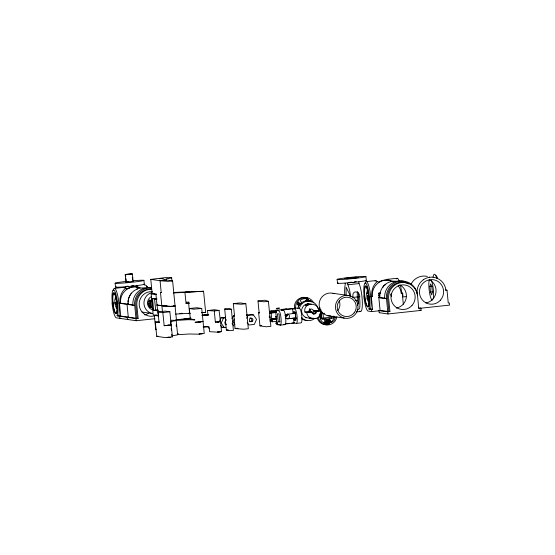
<?xml version="1.0" encoding="UTF-8"?>
<svg xmlns="http://www.w3.org/2000/svg" width="555" height="555" viewBox="0 0 555 555"><rect width="100%" height="100%" fill="white"/><g stroke="black" fill="none" stroke-linecap="round" stroke-linejoin="round"><path stroke-width="0.83" d="M127.914 319.409L127.435 319.465L127.227 317.287L128.288 317.169L127.033 304.355L128.108 304.237L128.149 300.845A14.936 14.638 -81.7 0 1 130.848 293.97L131.59 293.04M287.164 315.691L286.463 315.802L285.589 317.939M304.952 312.07A9.012 0.43 -5.7 0 1 308.663 311.515L309.003 311.466C308.531 308.545 313.291 308.067 313.471 310.987L317.481 311.015L315.864 311.334L315.15 313.318L313.367 313.929M269.834 317.849L269.779 316.19L269.224 316.253M270.195 319.416L276.785 318.841M276.765 318.487L270.271 319.257L270.236 319.999L276.751 319.174M271.756 319.382L271.742 319.791M320.714 310.835L318.854 310.571C318.181 301.525 302.877 302.385 304.875 312.076L306.735 312.347C307.442 321.498 322.663 320.45 320.714 310.835L320.034 310.953A9.574 0.465 -5.6 0 1 316.933 311.39L316.551 311.431C317.03 314.38 312.264 314.838 312.083 311.917L308.386 311.882L309.836 311.591L309.954 312.167M314.276 311.105L314.061 312.271L312.736 313.471M391.247 293.928L391.275 294.538M391.289 293.99L391.372 295.059L391.344 294.504M285.7 314.442L285.554 315.108L285.61 314.38M128.038 302.08L128.149 300.845A14.798 14.499 -81.7 0 1 134.296 290.563L137.529 288.843A14.798 14.499 -81.7 0 1 145.896 288.302M271.756 319.729L271.131 312.777M152.944 308.996C150.155 306.416 149.871 301.83 151.904 298.701M150.592 302.6L150.787 301.393L152.139 300.796L150.787 301.393M326.95 323.142L327.7 319.264L326.493 319.09L325.736 322.968L326.95 323.142L325.827 323.003L326.701 319.375L327.7 319.264M117.41 315.795L118.763 315.788L118.888 315.198A14.777 2.865 83.8 0 0 118.957 303.793L118.832 302.565A14.777 2.865 83.8 0 0 117.216 293.546L116.696 291.812A14.777 2.865 83.8 0 0 113.185 290.591M369.207 309.031L370.56 309.024L370.685 308.427A14.777 2.865 83.8 0 0 370.754 297.029L370.629 295.794A14.777 2.865 83.8 0 0 369.013 286.782L368.492 285.048A14.777 2.865 83.8 0 0 365.128 283.216M269.64 312.167L270.93 312.208L271.145 312.964M325.043 318.674L323.947 323.225L325.154 323.399L326.25 318.848L323.183 319.18A0.763 0.749 -81.7 0 1 322.365 318.501L322.282 317.696L320.089 319.132L322.198 321.9L325.154 323.399M270.59 312.111L270.93 310.807L277.632 310.085M269.952 321.394L270.292 320.082M277.035 321.269L272.012 321.81L272.685 319.194M368.464 293.623L369.006 299.124L368.326 301.733L367.112 298.847L366.571 293.345L367.25 290.737L368.159 292.901M429.945 286.505L430.625 283.889L431.839 286.775L432.38 292.277L431.7 294.892L430.479 291.999L429.945 286.505L432.324 286.248M335.498 317.467L333.069 316.468L333.153 317.342A0.763 0.749 -81.7 0 1 332.487 318.181L329.413 318.508L331.37 322.726L333.971 320.63L335.498 317.467L334.29 317.293L332.764 320.457L331.175 321.99M270.472 319.694L271.728 319.84L270.216 320.02M219.433 321.38L221.022 317.772L225.649 317.273M225.739 317.869L223.422 318.119L221.195 323.176L224.359 327.644L225.899 327.478M231.976 318.653L232.933 316.489L234.536 316.718M234.376 319L233.1 321.893L234.911 324.446M246.711 318.362L247.988 315.469L253.385 314.893L256.549 319.361L254.315 324.418L248.917 325.001L247.114 322.441M151.543 299.194C149.774 302.274 150.204 306.575 152.875 309.01M320.256 311.168L321.019 309.898M380.217 292.998L378.663 293.241C379.8 293.588 379.495 301.427 378.898 295.711L379.266 295.732M378.864 295.329L379.558 295.246M150.78 279.38L165.584 277.611L171.502 277.68A9.574 0.465 -5.6 0 1 170.101 278.166L167.568 278.603A9.574 0.465 -5.6 0 0 165.98 279.033L166.438 279.942L159.819 280.657L150.78 279.38L152.181 293.65L156.232 294.15M152.181 293.65L153.971 293.283M155.795 329.698L154.311 315.4L156.725 314.949M170.364 337.246L165.494 337.627L156.718 336.344L155.317 322.073L159.125 321.463M155.705 329.67L156.135 329.524M156.718 336.344L157.967 336.052M357.482 305.444L358.454 302.905L358.405 293.415L357.635 291.861M203.581 291.243L185.509 292.27L203.581 291.243L205.655 312.361L201.451 312.749M285.659 314.872L285.707 314.525M190.858 318.07L175.685 319.923L177.538 320.214A9.574 0.465 -5.6 0 0 181.617 320.11L185.439 319.86A9.574 0.465 -5.6 0 1 189.054 319.729L194.861 319.888L190.351 319.236L189.304 308.531L196.845 307.741L201.729 308.448L204.247 333.451L197.955 334.186L190.448 334.006A9.574 0.465 -5.6 0 0 186.841 334.138L183.018 334.387A9.574 0.465 -5.6 0 1 178.939 334.485L177.198 334.235M202.603 315.601L207.979 315.42L207.501 310.557L214.265 310.96L215.361 322.115L220.55 321.657L221.528 331.626L217.026 332.126L209.575 331.689L209.096 326.833L203.72 327.02M171.238 324.987L164.169 325.723L162.844 312.583L169.872 311.771L172.404 336.878L167.173 337.419L168.678 337.183M259.65 312.84L259.15 312.867L257.985 300.97L264.867 300.241L268.412 301.309L270.875 326.305L266.275 326.791L259.934 325.861L258.651 312.777L259.372 312.597M259.934 325.861L261.53 325.556M305.111 301.434L307.324 299.2L308.531 299.381L306.873 301.053M226.162 320.131L225.781 320.159L224.685 308.996L229.229 308.518L231.338 309.225L233.419 330.371L230.547 330.676L226.357 330.065L225.379 320.089L226.135 319.93M226.357 330.065L226.842 329.941M160.52 292.582L161.221 292.645L160.055 280.754L168.082 281.35L172.612 280.858L175.054 305.833L170.531 306.332L161.796 305.666L160.492 292.513M158.446 315.892L157.01 305.25L170.42 306.617L175.082 306.124L173.5 305.888M233.78 315.476L234.487 315.538L233.315 303.647L241.349 304.244L245.872 303.751L248.321 328.726L243.798 329.219L235.063 328.56L233.766 315.448L234.328 315.309M172.369 336.913L171.752 334.318M138.917 287.455A14.777 14.479 -81.7 0 0 127.192 288.718L125.298 288.44C121.15 291.979 119.415 297.737 119.97 303.058L133.2 304.979M389.548 280.351A14.777 14.479 -81.7 0 0 378.989 281.947L377.095 281.676C372.946 285.208 371.212 290.973 371.767 296.287L372.35 296.377L372.28 295.447A14.777 14.479 -81.7 0 1 378.545 282.696L380.654 281.461A14.777 14.479 -81.7 0 1 390.13 280.442L392.434 281.198A14.777 14.479 -81.7 0 1 393.53 281.725M188.825 303.328L186.057 303.509L184.919 292.332L188.492 291.833L173.444 292.464M309.135 301.545L310.391 300.539L311.889 302.156M319.194 315.4L320.741 315.996L319.34 316.912L319.174 316.163M321.692 317.404L320.304 318.313L319.978 317.169L321.567 316.135L321.692 317.404L320.485 317.231M423.319 279.782L424.346 279.116A14.798 14.499 -81.7 0 1 436.07 277.854L437.208 278.284A14.798 14.499 -81.7 0 1 445.838 289.446L445.929 290.348L447.004 290.237L448.26 303.051L449.328 302.94L449.536 305.111L420.357 308.261M329.427 322.309L329.046 322.517L330.634 322.483L329.073 319.118L327.866 318.945L329.427 322.309L330.634 322.483M157.8 310.439L155.691 310.398L154.574 298.978L155.011 298.833M155.691 310.398L158.078 309.926M281.753 309.863C282.578 308.469 288.649 309.44 285.887 309.031M268.37 301.351L263.826 301.809L257.985 300.97M188.589 313.291L189.283 313.304M231.345 309.239L228.473 309.544L224.685 308.996M235.049 328.532L236.416 328.269M136.405 289.322L137.529 288.843M316.038 318.216C314.179 319.347 303.113 317.432 313.769 318.313M131.216 273.913L132.395 273.913L133.131 281.44L125.999 282.162L125.194 274.593L127.359 274.253M125.735 276.23L125.576 274.558L126.103 274.427M132.395 273.913L131.486 274.08M125.93 282.12L128.816 281.676M155.934 294.205L156.975 304.91L161.845 305.618M156.982 304.903L157.453 304.834M157.016 305.25L157.488 305.174M155.317 322.073L159.063 322.628L158.015 311.931L165.362 311.112L169.872 311.764M158.064 315.948L154.311 315.4M159.07 322.628L159.542 322.552M171.155 324.855L164.169 325.723M276.113 323.662L277.181 323.752M271.666 319.791L270.479 319.618M202.388 315.282L208.694 314.56M190.753 318.632L180.542 319.652L190.608 318.521M237.29 328.262L236.631 328.421L238.012 328.366M391.011 294.545C392.454 298.368 390.422 295.385 391.331 294.407M330.26 322.691L329.566 322.864L328.074 319.222L329.073 319.118M327.124 323.579L329.254 323.53L328.054 320.95L327.388 323.731L329.254 323.53M177.295 334.089L178.62 333.839M214.265 310.96L219.058 310.432L220.501 321.643M215.361 322.115L220.148 321.588M186.834 302.149L186.487 302.239L188.998 302.149M276.598 319.846L275.578 316.551L276.265 316.433M130.931 274.163L131.688 273.899M162.74 305.729L164.245 305.534M199.869 333.826L199.058 333.978L201.25 333.846M201.659 333.798L202.471 333.638L201.583 333.659M162.934 305.694L164.509 305.5M277.389 322.767L275.717 323.1L277.417 323.079M126.408 274.357L128.149 274.163M130.231 274.253L131.181 274.156M202.11 315.129L208.444 314.456M307.401 303.717L307.699 303.682A7.18 7.035 -81.7 0 1 308.594 303.64M130.404 274.253L127.65 274.538M315.191 313.728L312.784 313.679M120.768 318.272L119.88 318.369L119.672 316.19L120.733 316.072L119.478 303.259L120.553 303.141L120.484 302.218A14.777 14.479 -81.7 0 1 126.748 289.467L128.857 288.225A14.777 14.479 -81.7 0 1 138.334 287.206L140.214 287.809M371.767 296.287L370.691 296.405L371.274 296.488L372.537 309.308L368.721 309.024A13.278 2.574 83.8 0 0 369.082 294.351A13.278 2.574 83.8 0 0 365.28 283.078A13.278 2.574 83.8 0 0 364.018 295.073L363.809 295.988A14.777 2.865 83.8 0 0 367.986 311.043L371.683 311.598L379.342 310.772M417.464 295.635L417.36 294.712A14.777 14.479 -81.7 0 0 401.626 282.502A14.777 14.479 -81.7 0 0 388.59 297.82L389.915 311.556L379.023 310.522L379.231 312.694L379.71 312.645M165.321 305.514L163.385 305.819L166.854 305.527M403.318 304.258L402.229 293.151L401.154 293.269L401.05 292.346A14.777 14.479 -81.7 0 0 398.15 285.638M379.231 312.694L387.994 313.964L421.079 310.398L420.863 308.219L418.727 308.455L417.443 294.594A15.942 15.616 -81.7 0 0 400.661 281.163A15.942 15.616 -81.7 0 0 386.363 297.473L387.765 311.522M126.491 286.331L128.212 286.144M131.646 285.776L133.367 285.589M114.323 288.392L123.931 287.351M125.631 286.422L125.846 288.572L129.28 288.205M158.674 315.372A7.18 0.354 -5.6 0 1 156.503 315.393L153.187 314.914L151.113 293.782L154.408 293.428M158.21 310.613A7.18 0.354 -5.6 0 1 156.038 310.633L153.666 310.294L152.528 298.673L154.214 298.493M113.421 303.085L115.919 302.815M119.97 303.058L118.895 303.176L134.712 305.465L135.968 318.286L138.119 318.327L136.787 304.584A14.777 14.479 -81.7 0 1 151.036 289.19M132.909 305.222L132.832 303.994A15.942 15.616 -81.7 0 1 151.043 287.816M134.643 305.479L134.567 304.244A15.942 15.616 -81.7 0 1 151.48 287.913M348.491 282.488L351.065 282.211M356.22 281.656L354.506 281.836A1.526 1.498 -81.7 0 1 351.919 282.079M366.12 281.621L375.728 280.587M387.466 279.318L397.075 278.284M347.68 283.071L347.846 284.784L359.016 283.577A14.846 2.879 83.8 0 1 361.95 296.55L362.068 297.792A14.846 2.879 83.8 0 1 359.813 311.015M153.666 310.294L156.961 309.94M366.571 293.345L368.159 293.172M154.852 318.723L136.19 320.734L116.189 317.814A14.777 2.865 83.8 0 1 112.013 302.752L112.221 301.837A13.278 2.574 83.8 0 1 113.484 289.849A13.278 2.574 83.8 0 1 117.285 301.122A13.278 2.574 83.8 0 1 116.925 315.795L135.975 318.556L138.119 318.327M378.663 293.241L380.709 293.068M353.056 297.397L359.071 296.745M391.171 294.053L391.025 293.977M297.431 304.251L300.068 304.272L298.618 301.809L297.209 304.577L300.068 304.272M371.274 296.488L372.35 296.377M298.007 305.222L299.603 305.049M367.112 298.847L369.491 298.59M380.092 310.405L378.829 297.584L385.004 298.208M430.479 291.999L432.865 291.743M355.602 300.519L357.323 300.331L358.752 303.231M190.351 319.236L192.065 319.049M384.775 298.451L384.629 297.223A15.942 15.616 -81.7 0 1 405.379 281.697M285.048 324.023L294.004 323.052L296.377 323.399A7.18 1.394 83.8 0 0 297.098 316.468A7.18 1.394 83.8 0 0 294.976 309.128L292.603 308.781L281.212 310.009L283.577 310.356A7.18 1.394 83.8 0 1 285.7 317.696A7.18 1.394 83.8 0 1 284.979 324.626L280.31 325.133L276.994 324.647L275.592 310.377L285.957 309.26A7.18 7.035 -81.7 0 0 283.938 309.794M406.017 296.634L403.041 296.953L402.646 292.894M276.439 311.39L269.681 312.181L270.923 312.278M274.676 311.778L269.439 312.368L269.675 313.186L276.182 312.541M269.494 312.416L275.953 311.737M246.358 315.039L250.985 314.539L253.385 314.893M276.029 311.834L270.958 312.222M269.577 312.618L276.085 311.986M269.626 312.826L276.133 312.188M269.647 312.937L276.154 312.298M295.211 312.992L293.657 313.166L293.546 312.028L295.1 311.854M292.603 308.781L293.026 313.069L295.635 312.791M269.279 317.127L269.834 317.065M269.286 317.536L269.841 317.474M313.055 313.637L315.309 313.589L313.069 313.832M324.71 313.27L322.996 313.45L323.44 318.001L332.001 317.078M271.756 319.271L276.778 318.73M270.292 319.618L272.151 319.437M274.663 319.167L276.341 318.986M270.278 319.812L276.772 319.035M285.506 317.356A2.289 2.241 -81.7 0 0 287.83 318.806L296.134 317.911L287.532 318.764A2.289 2.241 -81.7 0 0 289.537 316.246A2.289 2.241 -81.7 0 0 287.081 314.213L295.385 313.318L295.537 314.831M294.004 323.052L293.588 318.764L296.19 318.48M356.282 311.966L360.583 311.508M293.588 318.764L295.773 318.688M220.606 325.383L221.958 327.297L223.499 327.131M278.263 321.72L279.845 321.955L279.068 313.991L277.479 313.755L278.263 321.72L279.817 321.553M294.212 318.854L294.323 319.992L295.884 319.826M379.023 310.522L387.779 311.792L389.915 311.556M323.51 318.841L321.969 319.007A0.763 0.749 -81.7 0 1 321.151 318.327L321.074 317.522M276.994 324.647L279.387 324.391M287.656 323.496L289.335 323.315M291.854 323.045L294.372 322.774M296.377 323.399L301.046 322.892A7.18 1.394 83.8 0 0 301.767 315.962A7.18 1.394 83.8 0 0 299.644 308.622L296.328 308.136L286.255 309.232A7.18 7.035 -81.7 0 1 287.448 309.26M189.082 303.148L188.221 303.273L189.068 303.238M128.08 274.149L129.017 274.052M189.102 303.037L186.057 303.509M190.205 313.263L175.546 314.088M313.471 310.987L318.854 310.571M190.094 313.304L189.616 313.353L188.52 302.191M312.083 311.917L311.667 311.959A9.574 0.465 -5.6 0 1 306.735 312.347M128.996 274.073L129.939 273.976M313.436 313.471L315.677 313.291M309.322 317.987L309.024 318.015A7.18 7.035 -81.7 0 1 301.622 311.605A7.18 7.035 -81.7 0 1 307.63 303.751L307.928 303.71A7.18 7.035 -81.7 0 1 311.154 304.14M201.958 315.524L208.68 314.976M203.075 326.937L207.279 326.597M284.923 315.573L287.441 315.441M129.821 274.003L130.786 273.913M127.768 274.503L126.089 274.635M170.982 320.235L176.039 320.374A9.574 0.465 -5.6 0 1 174.638 320.859L172.106 321.296A9.574 0.465 -5.6 0 0 170.593 321.643M160.055 280.754L166.833 280.011L172.563 280.844M233.315 303.647L240.093 302.898L245.823 303.731M130.578 273.948L131.5 273.872M127.012 274.558L125.569 274.649M131.528 281.44L133.131 281.44M173.34 292.964L184.968 292.353M195.221 322.268L203.081 321.553L195.117 322.268M156.683 299.02L154.644 299.027M179.799 313.415L182.359 313.311M201.992 312.493L205.655 312.361M227.266 329.989L228.272 329.947M161.318 292.541L160.561 292.534M125.257 274.635L125.909 274.607M201.729 308.448L193.841 309.19L189.304 308.531M286.463 315.802L287.289 315.92L286.512 314.387M386.828 279.984A14.777 2.865 83.8 0 1 388.75 280.261L390.089 280.594M445.325 289.994L447.004 290.237M402.229 293.151L401.647 293.068L401.584 292.457A14.777 2.865 83.8 0 0 400.453 285.443M378.898 295.711L379.259 295.718M378.829 297.584L386.509 298.701M358.53 296.668L359.057 296.745M332.972 293.29L349.282 295.662A11.509 11.273 -81.7 0 1 354.971 314.692A11.509 11.273 -81.7 0 1 335.935 310.294A11.509 11.273 -81.7 0 1 349.282 295.662M418.477 307.872L420.863 308.219M419.483 310.169L421.079 310.398M370.56 309.024L372.537 309.308M315.864 311.334L316.551 311.431M309.003 311.466L309.836 311.591M319.77 315.004L321.518 315.684L321.394 314.407L320.186 314.234L320.311 315.511M327.866 315.733L344.176 318.098M334.249 316.988L333.042 316.808L334.29 317.293M293.546 312.028L295.128 312.257L295.912 320.221L294.323 319.992M319.527 315.823L320.741 315.996M275.592 310.377L278.908 310.856A7.18 1.394 83.8 0 1 281.031 318.202A7.18 1.394 83.8 0 1 280.31 325.126M293.026 313.069L293.657 313.166M151.113 293.782L154.429 294.261A7.18 0.354 -5.6 0 0 156.607 294.24M258.72 312.805L259.15 312.867M152.528 298.673L154.9 299.02A7.18 0.354 -5.6 0 0 157.072 298.999M275.578 316.551L276.82 316.732M219.058 310.432L214.285 309.739A12.564 0.61 -5.6 0 1 207.501 310.564M246.385 315.24L247.988 315.469M173.472 305.597L175.054 305.833M283.397 324.397L284.979 324.626M221.022 317.772L223.422 318.119M225.781 320.159L225.379 320.089M158.029 311.931L162.886 312.638M141.962 312.028L152.66 313.582A10.767 10.552 -81.7 0 1 151.876 292.561M221.958 327.297L224.359 327.644M118.763 315.788L135.968 318.286M161.942 305.978L162.442 311.688M379.141 295.739L379.433 295.26M388.826 280.414L389.638 280.684M429.23 277.028L429.653 277.188M320.304 313.374L321.921 313.998L321.844 313.193A0.763 0.749 -81.7 0 1 322.51 312.354M319.86 313.818L321.394 314.407M390.214 280.879L390.88 281.156M333.597 316.072L334.464 316.454M309.184 300.366L310.183 301.441M232.059 323.461L233.87 326.014M207.952 326.749L209.304 328.664M377.095 281.676L377.012 281.531A14.777 2.865 83.8 0 0 375.083 281.246M297.771 302.253L298.861 304.091M125.298 288.44L125.208 288.295A14.777 2.865 83.8 0 0 123.487 287.691M311.549 312.451L311.813 312.923M301.83 303.287L300.206 300.276A8.54 8.367 -81.7 0 1 308.531 299.381M170.517 321.727L170.919 322.469M137.03 287.178L136.953 287.032A14.777 2.865 83.8 0 0 136.683 286.637M329.184 320.443L330.163 322.552M327.443 322.06L328.04 323.35M270.93 310.807L271.541 312.25M271.097 319.645L272.012 321.81M271.006 312.305L271.104 312.729M311.376 311.813L311.522 312.396M353.174 297.501C350.996 289.183 361.138 290.778 359.647 298.049A14.846 2.879 83.8 0 1 359.737 307.845L359.127 308.948L357.829 309.725A3.191 1.547 -12.4 0 1 357.025 309.967M388.84 311.404L387.508 297.66A14.777 14.479 -81.7 0 1 408.764 283.938M387.779 311.792L387.994 313.964M378.85 293.269L379.051 295.357M371.468 309.426L371.683 311.598M365.939 276.633A14.499 0.708 -5.6 0 1 343.566 279.366A14.499 0.708 -5.6 0 1 345.106 277.986A14.499 0.708 -5.6 0 1 365.939 276.633L366.314 280.421M358.849 281.864L359.016 283.577M345.106 283.112L345.259 284.673A14.846 2.879 83.8 0 0 344.766 295.066M337.135 279.359L337.502 283.154M320.714 313.825L320.63 313.02A0.763 0.749 -81.7 0 1 321.303 312.181M319.992 314.172L320.131 315.566M320.235 316.641L320.374 318.029M298.417 305.479L298.576 307.075M295.683 316.35L295.829 317.869M175.082 306.124L176.434 319.902M176.206 320.415L177.607 334.748M171.668 277.722L172.001 281.142M176.178 324.966L176.344 326.645M170.683 323.405L170.933 325.924M171.176 328.442L171.342 330.121M143.939 280.421L144.314 284.271M136.801 285.221L137.016 287.365M137.043 318.168L135.711 304.431A14.777 14.479 -81.7 0 1 151.168 289.058M132.34 277.25L132.583 279.727M135.975 318.556L136.19 320.734M125.985 278.728L126.228 281.232M115.128 283.154L115.509 286.997M417.048 292.534L417.124 293.456M379.904 297.473L379.835 296.543A14.798 14.499 -81.7 0 1 386.093 283.799L387.126 283.133A14.798 14.499 -81.7 0 1 397.685 281.531M128.032 303.314L128.108 304.237M357.274 291.854L357.323 300.331M349.664 296.058L349.657 294.358L346.077 287.122L346.119 295.607M146.291 286.401A13.278 2.574 83.8 0 1 147.894 287.58M144.834 285.395A14.777 2.865 83.8 0 1 147.373 287.726M154.706 315.753A12.335 12.085 -81.7 0 1 139.243 305.25A12.335 12.085 -81.7 0 1 152.347 291.666M148.726 313.228A12.335 12.085 -81.7 0 1 144.473 314.838M435.515 275.509A13.278 2.574 83.8 0 1 437.645 278.589M433.025 277.167A14.777 2.865 83.8 0 1 436.924 278.527M432.255 300.179A10.781 2.095 83.8 0 1 429.41 291.93A10.781 2.095 83.8 0 1 429.223 280.018M431.36 280.33A10.781 2.095 83.8 0 1 433.177 298.895M396.43 278.95A14.777 2.865 83.8 0 1 399.17 280.962M382.95 287.407A3.247 3.177 -81.7 0 1 385.767 284.687M369.241 300.033A0.86 0.458 1 0 1 369.352 299.804M399.746 284.868A12.335 12.085 -81.7 0 1 396.27 308.074M429.41 279.762A12.335 12.085 -81.7 0 1 425.935 302.961M417.034 292.554A14.798 14.499 -81.7 0 1 423.312 279.782M427.35 276.425A14.777 14.479 -81.7 0 0 417.873 277.445L415.764 278.686A14.777 14.479 -81.7 0 0 411.033 284.25M309.322 308.726A2.289 2.241 -81.7 0 1 310.134 312.257M306.436 317.724A7.18 7.035 -81.7 0 1 305.319 317.293M297.848 307.997A9.823 9.629 -81.7 0 1 310.328 301.351M307.47 320.443A9.823 9.629 -81.7 0 1 301.747 318.813M299.36 308.212A9.823 9.629 -81.7 0 1 318.015 308.601M314.567 318.542A9.823 9.629 -81.7 0 1 301.434 317.425M295.635 308.198A9.692 9.497 -81.7 0 1 313.651 302.926M309.815 309.35A0.763 0.749 -81.7 0 1 309.149 310.19M294.427 308.018A9.692 9.497 -81.7 0 1 307.789 298.146M303.051 298.514A8.54 8.367 -81.7 0 1 307.324 299.2M336.871 316.773A9.692 9.497 -81.7 0 1 318.161 317.12M318.841 311.334A9.692 9.497 -81.7 0 1 320.145 309.177M328.865 324.404A9.692 9.497 -81.7 0 1 317.404 318.57M318.938 308.996A9.692 9.497 -81.7 0 1 320.096 307.782M331.737 317.772A0.763 0.749 -81.7 0 1 331.279 318.001M330.794 316.01A11.509 11.273 -81.7 0 1 319.285 302.711A11.509 11.273 -81.7 0 1 334.387 293.72M339.306 301.032A9.692 9.497 -81.7 0 1 337.773 310.606M347.846 284.784A14.846 2.879 83.8 0 1 350.635 296.523M366.05 280.261A14.499 0.708 -5.6 0 1 351.024 282.585A14.499 0.708 -5.6 0 1 338.224 282.904M285.374 316.773A2.289 2.241 -81.7 0 1 287.386 314.255M287.358 323.53A7.18 7.035 -81.7 0 1 286.463 323.572M285.978 315.309A9.574 0.465 -5.6 0 1 287.282 315.205M152.299 305.25A7.18 7.035 -81.7 0 1 152.153 304.348M152.125 304.043A7.18 7.035 -81.7 0 1 152.396 301.629M148.837 303.89A5.175 5.071 -81.7 0 0 150.696 307.387A3.684 0.715 83.9 0 1 150.183 306.568M149.531 301.802A3.684 0.715 83.9 0 1 149.572 301.06M149.614 300.754A3.684 0.715 83.9 0 1 150.079 300.109M144.05 284.111A14.499 0.708 -5.6 0 1 129.024 286.435A14.499 0.708 -5.6 0 1 116.231 286.748M125.846 288.572A14.846 2.879 83.8 0 1 126.117 289.176M132.666 280.788A14.499 0.708 -5.6 0 1 141.56 281.003A14.499 0.708 -5.6 0 1 117.778 283.348A14.499 0.708 -5.6 0 1 125.93 281.447M152.119 309.739A7.18 7.035 -81.7 0 1 151.619 296.439M226.301 324.384A1.811 1.776 -81.7 0 1 225.552 321.13M226.086 324.12A1.811 1.776 -81.7 0 1 225.17 324.217M177.433 334.644A9.574 0.465 -5.6 0 1 176.039 335.137L173.5 335.574A9.574 0.465 -5.6 0 0 171.918 335.997M249.84 317.98A1.811 1.776 -81.7 0 1 251.769 320.062A1.811 1.776 -81.7 0 1 249.285 321.435M149.704 303.523L150.565 307.512A3.288 0.458 51.9 0 1 150.169 307.456L148.414 304.785L148.289 302.288A3.836 0.763 -78.8 0 1 148.657 301.115L149.683 299.991L149.767 301.247A3.836 0.763 -78.8 0 1 149.677 302.489L149.704 303.523M115.711 302.711L116.023 304.293L115.711 302.711M115.815 302.468L116.127 304.043L115.815 302.468M367.611 295.697L367.923 297.279L367.611 295.697M115.454 297.501L114.774 300.116L115.308 305.611L116.529 308.504L117.209 305.888L116.668 300.387L115.454 297.501M161.241 280.428L164.634 280.102L161.241 280.428M166.576 325.459L168.838 325.237L166.576 325.459M276.341 308.427L279.436 308.136L276.348 308.427M198.489 322.011L200.737 321.803L198.489 322.011M217.38 321.962L219.058 321.81L217.38 321.962M217.713 331.987L220.696 331.717L217.713 331.987M159.521 278.686L163.031 278.374L159.521 278.686M348.117 278.27L355.138 277.653L348.117 278.27M307.997 304.889L305.368 305.312L307.997 304.903M187.652 291.992L186.515 292.159L189.401 291.923L187.652 291.992M355.817 277.202L344.648 278.409L347.257 278.783L358.426 277.583L355.817 277.202M366.848 287.282L366.279 286.227A10.691 2.074 83.8 0 0 364.469 294.261A10.691 2.074 83.8 0 0 367.583 306.971A10.691 2.074 83.8 0 0 368.853 296.717L366.848 287.282M115.045 294.046L114.476 292.998A10.691 2.074 83.8 0 0 112.672 301.032A10.691 2.074 83.8 0 0 115.787 313.735A10.691 2.074 83.8 0 0 117.049 303.488L115.045 294.046M112.769 298.521A9.851 1.908 83.8 0 0 115.981 313.103A9.851 1.908 83.8 0 0 116.071 298.306A9.851 1.908 83.8 0 0 112.769 298.521M364.566 291.757A9.851 1.908 83.8 0 0 367.778 306.332A9.851 1.908 83.8 0 0 367.875 291.535A9.851 1.908 83.8 0 0 364.566 291.757M412.018 305.43A12.335 12.085 -81.7 0 0 405.649 285.124A12.335 12.085 -81.7 0 0 391.552 301.004A12.335 12.085 -81.7 0 0 412.018 305.43M440.476 300.144A12.335 12.085 -81.7 0 0 434.107 279.845A12.335 12.085 -81.7 0 0 420.017 295.725A12.335 12.085 -81.7 0 0 440.476 300.144M354.083 312.971A9.692 9.497 -81.7 0 0 348.262 297.313A9.692 9.497 -81.7 0 0 337.842 310.356A9.692 9.497 -81.7 0 0 354.083 312.971M252.525 321.081A1.811 1.776 -81.7 0 0 251.436 318.154A1.811 1.776 -81.7 0 0 249.493 320.596A1.811 1.776 -81.7 0 0 252.525 321.081"/></g></svg>
